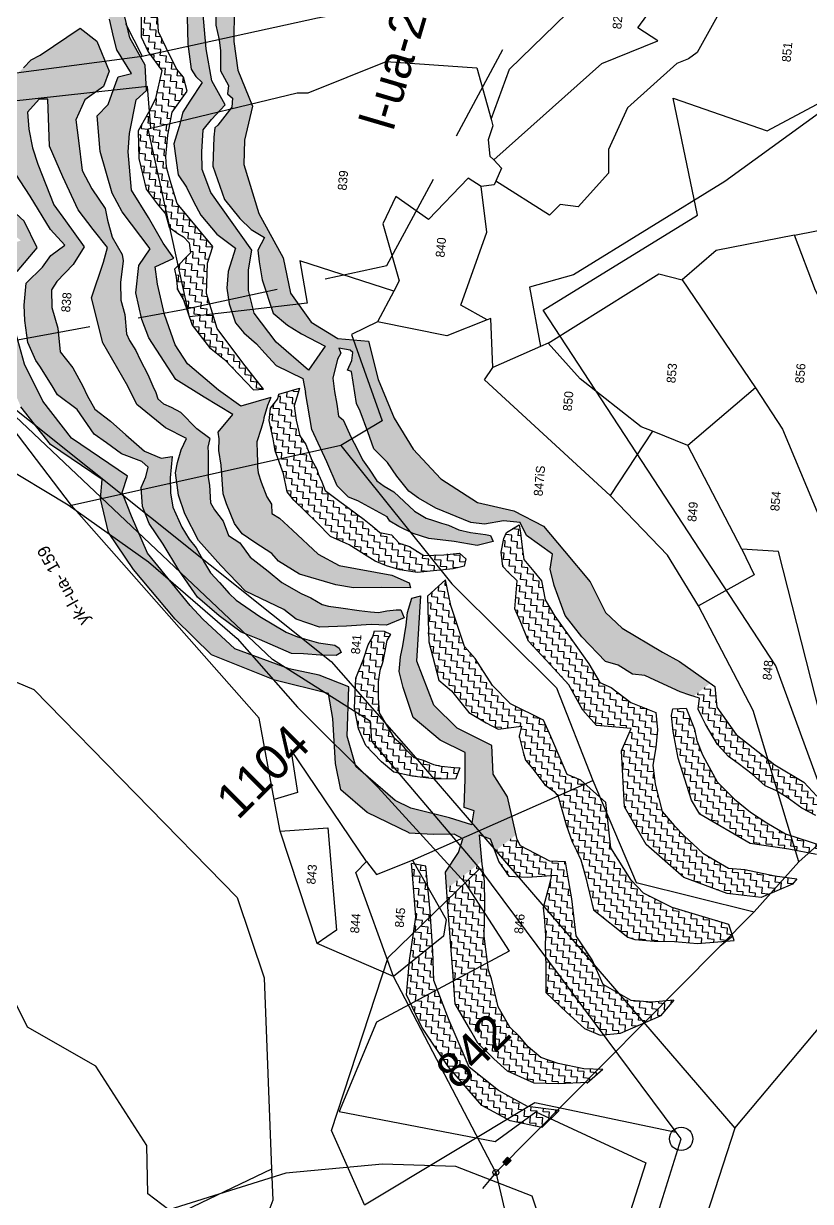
# Model space of a CAD drawing. Header units: metres. Extents: x 302352 to 308863, y 1945987 to 1951649.
# Drawn here: x 304858 to 305022, y 1947856.3 to 1948101.8 of the extents above; entities that cross this region are included whole.
import ezdxf

# ---------------------------------------------------------------- set-up
doc = ezdxf.new("R2010")
doc.units = ezdxf.units.M
doc.linetypes.add('DASHED', pattern=[0.75, 0.5, -0.25])
for name, color, linetype in [('LINE_FOOTPATH', 1, 'DASHED'), ('OFF', 1, 'Continuous'), ('POLY_HATCH', 12, 'Continuous'), ('POLY_PARCEL', 6, 'Continuous'), ('POLY_WATER', 4, 'Continuous'), ('SYM_STONE', 1, 'Continuous'), ('TEXT_MAPIN', 7, 'Continuous'), ('TEXT_MAPOUT', 7, 'Continuous'), ('TEXT_PARCEL', 7, 'Continuous')]:
    doc.layers.add(name, color=color, linetype=linetype)
doc.styles.add('TEXT_MAP', font='')
doc.styles.get('TEXT_MAP').set_extended_font_data('Kruti Dev 050')
pattern_1 = [(0, (309248.648, 1946653.5549), (1.25, 1.25), [1.25, -1.25]), (90, (309249.898, 1946653.5549), (-1.25, 1.25), [1.25, -1.25])]

# ---------------------------------------------------------------- blocks, each defined once
blk = doc.blocks.new('STONE')
blk.add_circle((0, 0), 0.851)
blk = doc.blocks.new('WEEWWEEWWE')
at = {"layer": 'LINE_FOOTPATH', "ltscale": 10}
blk.add_lwpolyline([(308989.335, 1946922.922), (308993.155, 1946919.783), (309001.18, 1946914.26), (309010.206, 1946908.476), (309027.273, 1946913.676), (309041.475, 1946916.907), (309058.665, 1946921.953), (309068.369, 1946924.691), (309078.843, 1946924.814), (309086.067, 1946923.291), (309101.748, 1946922.553), (309117.058, 1946921.691), (309123.897, 1946921.753), (309140.458, 1946917.857)], dxfattribs=at)
at = {"layer": 'POLY_HATCH'}
for points in [[(308980.987, 1946867.594), (308981.992, 1946869.619), (308980.302, 1946873.435), (308977.728, 1946876.162), (308973.907, 1946879.303), (308968.37, 1946882.185), (308968.188, 1946883.509), (308969.878, 1946885.301), (308970.892, 1946890), (308969.826, 1946893.869), (308970.684, 1946896.439)], [(308989.062, 1946915.315), (308990.076, 1946911.291), (308990.934, 1946906.331), (308991.376, 1946900.386), (308991.09, 1946895.738), (308991.116, 1946889.948), (308990.83, 1946883.379), (308989.972, 1946879.303), (308982.615, 1946881.51), (308978.066, 1946879.615)], [(308978.066, 1946879.615), (308982.61, 1946872.925), (308985.158, 1946872.531), (308987.286, 1946866.733), (308979.957, 1946862.929)]]:
    blk.add_lwpolyline(points, dxfattribs=at)
at = {"layer": 'POLY_PARCEL'}
for points in [[(308980.282, 1946910.538), (308982.198, 1946905.85), (308982.069, 1946891.01), (308980.153, 1946887.139), (308973.534, 1946879.955)], [(309010.7, 1946866.502), (309006.804, 1946873.39), (309009.867, 1946880.029), (309014.242, 1946901.254), (309023.243, 1946899.132), (309026.556, 1946904.23), (309028.786, 1946899.673), (309033.724, 1946898.195), (309033.828, 1946897.592), (309030.349, 1946895.823), (309028.619, 1946884.815), (309018.68, 1946867.231)], [(308973.534, 1946879.955), (308956.338, 1946885.982)], [(308975.615, 1946875.321), (308977.105, 1946879.2), (308985.362, 1946883.424), (308991.881, 1946883.344)], [(308973.534, 1946879.955), (308972.465, 1946878.794), (308971.94, 1946878.551)], [(308975.615, 1946875.321), (308985.46, 1946872.906), (308989.495, 1946866.76)], [(308991.751, 1946864.798), (309010.7, 1946866.502)]]:
    blk.add_lwpolyline(points, dxfattribs=at)
at = {"layer": 'POLY_WATER'}
for points in [[(308991.256, 1946919.603), (308993.939, 1946896.167), (308993.548, 1946889.846), (308991.751, 1946864.798)], [(308991.881, 1946883.344), (308992.558, 1946891.823), (308993.21, 1946892.578), (308991.907, 1946898.352), (308991.342, 1946916.808)], [(308989.495, 1946866.76), (308991.881, 1946883.344)], [(308977.084, 1946859.823), (308989.433, 1946866.332), (308989.495, 1946866.76)], [(308991.751, 1946864.798), (308986.465, 1946862.067), (308985.449, 1946861), (308982.714, 1946857.853)]]:
    blk.add_lwpolyline(points, dxfattribs=at)
at = {"layer": 'SYM_STONE', "xscale": 0.7, "yscale": 0.7, "zscale": 0.7}
blk.add_blockref('STONE', (308989.433, 1946866.332), dxfattribs=at)
at = {"layer": 'TEXT_MAPIN', "style": 'TEXT_MAP'}
blk.add_text('l-ua-25o26 ckgsj', height=1.8, rotation=28.74749, dxfattribs=at).set_placement((309015.226, 1946913.081))
at = {"layer": 'TEXT_PARCEL', "style": 'TEXT_MAP'}
for s, p in [('1104', (308984.846, 1946893.761)), ('842', (308983.07, 1946876.095))]:
    blk.add_text(s, height=1.8, dxfattribs=at).set_placement(p)
blk = doc.blocks.new('STONESQUAREFILLED')
blk.add_hatch(color=256).paths.add_polyline_path([(0.7, -0.48), (0.7, 0.48), (-0.7, 0.48), (-0.7, -0.48)])
blk.add_lwpolyline([(-0.7, 0.48), (0.7, 0.48), (0.7, -0.48), (-0.7, -0.48)], close=True)
blk = doc.blocks.new('GFGHH')
at = {"layer": 'POLY_HATCH'}
h = blk.add_hatch(dxfattribs=at)
h.set_pattern_fill('ZIGZAG', color=256, scale=10, style=0)
h.set_pattern_definition(pattern_1)
h.paths.add_polyline_path([(310057.71, 1947138.77), (310052.89, 1947141.4), (310045.88, 1947141.83), (310040.19, 1947141.4), (310033.18, 1947138.77), (310025.29, 1947131.77), (310018.28, 1947121.26), (310016.53, 1947121.26), (310011.27, 1947121.26), (310005.58, 1947121.26), (309997.69, 1947119.07), (309988.93, 1947114.26), (309981.92, 1947107.69), (309975.79, 1947096.75), (309971.85, 1947096.75), (309965.28, 1947094.56), (309958.27, 1947088.87), (309949.07, 1947079.68), (309942.5, 1947071.8), (309938.55, 1947058.67), (309936.8, 1947047.67), (309931.9, 1947046.39), (309922.88, 1947045.1), (309917.73, 1947043.55), (309913.61, 1947037.89), (309910.22, 1947029.04), (309910.34, 1947024.28), (309910.79, 1947020.1), (309910.04, 1947018.3), (309907.2, 1947018.9), (309903.01, 1947021.14), (309899.7, 1947020.64), (309905.82, 1947014.06), (309911.09, 1947015.01), (309910.49, 1947012.77), (309908.07, 1947011.64), (309911.77, 1947007.66), (309919.17, 1947010.04), (309923.51, 1947013.33), (309929.2, 1947014.08), (309932.1, 1947021.3), (309936.3, 1947026.39), (309944.83, 1947030.57), (309958.01, 1947030.87), (309957.38, 1947032.66), (309954.39, 1947033.29), (309951.87, 1947033.29), (309947.62, 1947033.6), (309945.42, 1947033.92), (309942.43, 1947033.92), (309939.29, 1947032.82), (309933.47, 1947030.3), (309929.38, 1947024.49), (309927.33, 1947019.3), (309921.98, 1947018.83), (309916.32, 1947018.52), (309915.85, 1947016.47), (309912.97, 1947016.69), (309913.99, 1947021.28), (309915.27, 1947029.19), (309916.55, 1947032.51), (309922.68, 1947040.94), (309928.56, 1947043.23), (309938.52, 1947043.74), (309940.31, 1947049.87), (309941.07, 1947055.99), (309944.14, 1947067.23), (309949.5, 1947074.12), (309952.06, 1947076.92), (309961.77, 1947086.37), (309968.92, 1947090.2), (309973.52, 1947092.49), (309976.84, 1947091.73), (309983.51, 1947103.58), (309990.41, 1947109.96), (309997.56, 1947114.3), (310005.74, 1947117.36), (310015.96, 1947117.36), (310021.07, 1947113.79), (310026.18, 1947116.85), (310028.99, 1947120.42), (310037.67, 1947126.3), (310048.66, 1947128.34), (310053.4, 1947127.61), (310056.21, 1947128.63), (310055.96, 1947132.2), (310045.74, 1947134.76), (310040.63, 1947133.23), (310030.92, 1947127.61), (310027.34, 1947124.29), (310024.53, 1947120.97), (310022.75, 1947117.91), (310022.23, 1947117.15), (310021.21, 1947119.7), (310023.26, 1947124.8), (310028.88, 1947129.4), (310030.67, 1947131.95), (310043.69, 1947137.31), (310051.61, 1947136.03), (310055.45, 1947133.74), (310060.05, 1947129.91), (310064.13, 1947129.14), (310068.24, 1947131.98), (310067.55, 1947137.94), (310067.35, 1947137.9), (310061.21, 1947132.64)])
h = blk.add_hatch(dxfattribs=at)
h.set_pattern_fill('ZIGZAG', color=256, scale=10, style=0)
h.set_pattern_definition(pattern_1)
h.paths.add_polyline_path([(310054.56, 1947103.3), (310057.73, 1947102.42), (310063.53, 1947105.41), (310065.81, 1947108.92), (310059.72, 1947116.47), (310058.63, 1947118.2), (310056.9, 1947119.61), (310054.66, 1947121.72), (310047.67, 1947123.89), (310043.06, 1947124.02), (310036.93, 1947120.48), (310031.3, 1947116.07), (310024.96, 1947111.39), (310022.07, 1947108.26), (310019.77, 1947110.88), (310017.31, 1947112.37), (310013.78, 1947115.38), (310009.36, 1947115.38), (310006.29, 1947115), (310001.93, 1947113.97), (309998.45, 1947112.08), (309997.43, 1947111.19), (309993.65, 1947108.37), (309991.98, 1947107.16), (309989.36, 1947102.93), (309984.73, 1947099.13), (309983.2, 1947096.5), (309981.27, 1947093.3), (309980.06, 1947089.08), (309979.03, 1947087.74), (309977.05, 1947088.06), (309974.87, 1947088.76), (309971.03, 1947088.18), (309967.74, 1947086.55), (309963.89, 1947083.42), (309958.9, 1947079.83), (309953.84, 1947075.61), (309950.5, 1947070.91), (309947.56, 1947066.24), (309946.4, 1947062.46), (309944.16, 1947055.81), (309944.35, 1947053.38), (309944.35, 1947049.98), (309944.55, 1947046.78), (309945.25, 1947045.89), (309946.08, 1947046.34), (309946.6, 1947047.23), (309946.79, 1947050.56), (309947.62, 1947054.91), (309948.39, 1947057.21), (309951.02, 1947062.78), (309953.93, 1947067.83), (309955.15, 1947069.3), (309957.14, 1947071.41), (309958.93, 1947073.39), (309960.85, 1947074.8), (309963.67, 1947076.72), (309965.33, 1947078.25), (309967.58, 1947079.92), (309971.48, 1947082.09), (309974.3, 1947082.8), (309977.31, 1947083.12), (309981.6, 1947083.12), (309981.05, 1947085.31), (309982.15, 1947088.72), (309985.14, 1947092.76), (309987.6, 1947096.09), (309989.71, 1947099.43), (309992.35, 1947101.19), (309994.1, 1947102.24), (309997.62, 1947104.52), (310000.61, 1947107.33), (310005.35, 1947108.21), (310009.39, 1947109.79), (310012.91, 1947110.14), (310014.67, 1947109.26), (310018.36, 1947106.28), (310022.05, 1947104.35), (310026.97, 1947108.56), (310029.95, 1947111.19), (310037.86, 1947115.06), (310041.03, 1947116.46), (310044.72, 1947117.51), (310048.06, 1947118.04), (310050.87, 1947115.93), (310051.04, 1947114.18), (310041.67, 1947113.04), (310035.7, 1947109.88), (310029.37, 1947106.19), (310025.68, 1947102.86), (310022.34, 1947099.7), (310019.35, 1947100.22), (310011.97, 1947101.98), (310003.19, 1947098.99), (309994.93, 1947093.2), (309991.41, 1947091.09), (309987.19, 1947084.95), (309985.44, 1947080.56), (309983.07, 1947081.39), (309980.45, 1947081.9), (309978.4, 1947082.16), (309973.98, 1947081.2), (309970.31, 1947079.56), (309965.19, 1947076.37), (309960.58, 1947071.44), (309955.9, 1947066.06), (309952.87, 1947058.08), (309951.15, 1947055.46), (309949.93, 1947050.66), (309950.63, 1947045.22), (309951.34, 1947040.36), (309951.53, 1947037.29), (309953.26, 1947033.83), (309954.8, 1947034.66), (309954.73, 1947035.56), (309954.41, 1947037.42), (309953.9, 1947039.08), (309953.9, 1947040.68), (309953.96, 1947042.98), (309954.16, 1947046.69), (309954.28, 1947049.19), (309954.54, 1947050.47), (309955.69, 1947052.9), (309956.4, 1947054.88), (309958.23, 1947058.97), (309960.28, 1947061.92), (309962.78, 1947065.76), (309965.47, 1947068.06), (309966.75, 1947070.43), (309969.5, 1947071.77), (309971.62, 1947073.69), (309972.96, 1947074.65), (309976.48, 1947075.16), (309978.02, 1947075.55), (309980.71, 1947075.74), (309983.02, 1947075.99), (309984.1, 1947076.12), (309985.83, 1947075.87), (309987.54, 1947078.63), (309990.59, 1947082.23), (309991.47, 1947084.16), (309992, 1947085.74), (309992.88, 1947086.97), (309994.11, 1947087.5), (309995.34, 1947088.2), (309997.62, 1947089.43), (310000.43, 1947091.19), (310002.19, 1947092.24), (310004.12, 1947093.64), (310005.35, 1947094.35), (310009.22, 1947095.05), (310012.03, 1947096.1), (310015.55, 1947096.45), (310019.94, 1947096.28), (310021.17, 1947096.63), (310024.51, 1947098.91), (310027.85, 1947100.14), (310030.13, 1947100.84), (310033.82, 1947103.83), (310037.34, 1947106.11), (310043.31, 1947107.34), (310047.36, 1947108.22), (310051.57, 1947106.81)])
h = blk.add_hatch(dxfattribs=at)
h.set_pattern_fill('ZIGZAG', color=256, scale=10, style=0)
h.set_pattern_definition(pattern_1)
h.paths.add_polyline_path([(309992.87, 1947070.22), (309995.69, 1947074.97), (310000.44, 1947081.63), (310004, 1947084.45), (310009.93, 1947087.12), (310015.86, 1947089.04), (310019.27, 1947089.78), (310021.35, 1947086.23), (310024.17, 1947088.6), (310029.06, 1947092.01), (310034.26, 1947095.86), (310041.88, 1947097.23), (310045.58, 1947097.23), (310052.41, 1947096.49), (310054.48, 1947094.56), (310059.53, 1947095.3), (310064.72, 1947098.86), (310070.21, 1947100.64), (310071.84, 1947100.64), (310071.47, 1947103.85), (310068.12, 1947103.24), (310064.42, 1947102.01), (310062.11, 1947101.24), (310057.65, 1947097.86), (310056.72, 1947100.47), (310054.1, 1947101.24), (310051.02, 1947102.01), (310048.55, 1947104.01), (310041.47, 1947102.78), (310033.3, 1947099.7), (310029.76, 1947097.39), (310022.82, 1947091.08), (310019.28, 1947093.08), (310013.73, 1947093.24), (310008.49, 1947091.55), (310004.95, 1947089.85), (309997.09, 1947083.69), (309994.01, 1947077.69), (309991.08, 1947071.69), (309987.24, 1947074.32), (309985.96, 1947074), (309983.59, 1947073.87), (309980.71, 1947073.17), (309974.98, 1947072.26), (309973.06, 1947071.43), (309969.22, 1947069.45), (309967.3, 1947067.78), (309965.82, 1947065.03), (309963.9, 1947061.45), (309962.43, 1947059.98), (309960.25, 1947055.56), (309958.72, 1947048.08), (309958.4, 1947044.5), (309958.98, 1947038.93), (309959.43, 1947033.11), (309960.39, 1947033.43), (309961.6, 1947037.08), (309962.66, 1947047.75), (309964.58, 1947052.16), (309968.93, 1947057.73), (309971.11, 1947060.54), (309971.88, 1947062.14), (309973.74, 1947062.4), (309975.15, 1947063.42), (309977.96, 1947064.83), (309979.82, 1947065.6), (309980.91, 1947065.85), (309982.06, 1947065.92), (309983.73, 1947066.17), (309985.97, 1947066.37), (309988.72, 1947065.79), (309990.39, 1947065.47), (309990.9, 1947065.41), (309993.46, 1947064.89), (309995.13, 1947064.38)])
h = blk.add_hatch(dxfattribs=at)
h.set_pattern_fill('ZIGZAG', color=256, scale=10, style=0)
h.set_pattern_definition(pattern_1)
h.paths.add_polyline_path([(310058.76, 1947091.86), (310053.06, 1947092.63), (310050.75, 1947093.55), (310046.28, 1947095.55), (310040.73, 1947094.94), (310034.72, 1947092.94), (310031.95, 1947090.47), (310030.1, 1947088.63), (310027.48, 1947087.7), (310026.4, 1947085.86), (310025.79, 1947084.62), (310024.71, 1947083.39), (310022.71, 1947082.93), (310019.16, 1947085.86), (310017.62, 1947085.39), (310015.16, 1947084.93), (310013.15, 1947083.55), (310008.22, 1947081.39), (310004.06, 1947077.54), (310001.9, 1947074.31), (309996.36, 1947068), (309996.63, 1947065.99), (310001.56, 1947070.6), (310008.03, 1947076.3), (310014.81, 1947079.07), (310020.97, 1947079.38), (310024.36, 1947078.61), (310032.37, 1947086.46), (310036.84, 1947088.31), (310039.46, 1947089.23), (310041.62, 1947089.54), (310045.93, 1947089.54), (310050.56, 1947089.08), (310055.02, 1947086.46), (310057.8, 1947087.38), (310059.34, 1947088.92), (310063.34, 1947091.38), (310066.43, 1947093.23), (310071.82, 1947094), (310072.61, 1947093.95), (310072.23, 1947097.23), (310071.95, 1947097.23), (310069.17, 1947096.92), (310065.17, 1947096.61), (310062.24, 1947094.92)])
h = blk.add_hatch(dxfattribs=at)
h.set_pattern_fill('ZIGZAG', color=256, scale=10, style=0)
h.set_pattern_definition(pattern_1)
h.paths.add_polyline_path([(310073.29, 1947088.03), (310073.1, 1947088.01), (310069.87, 1947087.7), (310064.47, 1947087.09), (310059.54, 1947086.01), (310058.16, 1947084.93), (310057.08, 1947083.55), (310053.07, 1947085.7), (310050.76, 1947086.93), (310047.83, 1947087.39), (310044.29, 1947088.16), (310038.13, 1947086.78), (310035.81, 1947084.93), (310033.04, 1947083.24), (310030.42, 1947081.54), (310026.88, 1947078), (310024.41, 1947074), (310019.64, 1947075.08), (310016.25, 1947075.08), (310013.17, 1947074.31), (310009.47, 1947072.77), (310007.62, 1947070.92), (310005.62, 1947068.15), (310003.92, 1947066.31), (310001.61, 1947063.84), (309999.51, 1947058.26), (309996.73, 1947057.52), (309989.43, 1947055.6), (309983.21, 1947052.02), (309978.54, 1947049.52), (309976.49, 1947047.09), (309975.91, 1947045.17), (309973.21, 1947038.97), (309972.38, 1947038.4), (309971.48, 1947036.48), (309970.33, 1947033.47), (309969.62, 1947030.27), (309969.43, 1947025.15), (309969.05, 1947020.48), (309970.13, 1947017.35), (309971.29, 1947017.99), (309971.41, 1947019.01), (309971.54, 1947022.02), (309971.86, 1947024.39), (309972.63, 1947026.56), (309972.89, 1947028.03), (309973.27, 1947029.63), (309973.66, 1947031.17), (309974.81, 1947033.6), (309978.36, 1947038.13), (309979.32, 1947040.12), (309980.22, 1947041.72), (309982.46, 1947043.44), (309984.19, 1947044.92), (309986.3, 1947046.2), (309988.48, 1947047.6), (309991.88, 1947049.46), (309992.58, 1947050.48), (309994.89, 1947051.06), (309997.45, 1947051.7), (310000.07, 1947052.27), (310003.92, 1947051.7), (310005.2, 1947051.12), (310006.16, 1947051.57), (310005.97, 1947049.27), (310005.58, 1947048.69), (310003.92, 1947048.75), (310001.93, 1947049.46), (310001.74, 1947048.63), (309995.4, 1947047.09), (309993.93, 1947046.26), (309989.89, 1947044.34), (309986.62, 1947042.87), (309984.1, 1947039.87), (309981.53, 1947037.76), (309978.72, 1947035.07), (309977.5, 1947033.02), (309975.77, 1947029.37), (309973.52, 1947022.17), (309973.46, 1947019.36), (309974.42, 1947015.64), (309974.36, 1947012.25), (309971.86, 1947010.78), (309968.57, 1947005.25), (309965.56, 1947005.44), (309962.36, 1947004.35), (309956.53, 1947001.66), (309952.55, 1946997.93), (309948, 1946992.75), (309947.49, 1946990.19), (309945.95, 1946987.12), (309945.89, 1946984.62), (309945.12, 1946982.57), (309943.25, 1946977.28), (309942.73, 1946975.3), (309942.56, 1946974.55), (309945.48, 1946971.41), (309949.3, 1946977.92), (309950.85, 1946981.52), (309954.97, 1946990.02), (309957.81, 1946993.62), (309963.73, 1946997.23), (309969.4, 1947002.89), (309974.04, 1947007.53), (309976.62, 1947013.71), (309977.65, 1947021.18), (309981.77, 1947028.9), (309987.21, 1947034.95), (309993.14, 1947039.33), (310000.61, 1947043.19), (310008.08, 1947045.76), (310008.08, 1947051.94), (310010.92, 1947057.61), (310016.33, 1947062.24), (310023.29, 1947064.3), (310031.79, 1947069.97), (310041.32, 1947073.83), (310046.22, 1947074.09), (310053.18, 1947073.06), (310060.14, 1947076.66), (310065.8, 1947077.95), (310072.25, 1947078.46), (310074.42, 1947078.13), (310074.01, 1947081.72), (310071.87, 1947082.13), (310070.49, 1947081.98), (310068.79, 1947081.82), (310065.86, 1947080.9), (310063.71, 1947080.44), (310059.7, 1947080.13), (310056.93, 1947078.28), (310055.23, 1947078.28), (310054.46, 1947077.2), (310052.61, 1947077.2), (310048.76, 1947079.67), (310048.15, 1947080.28), (310046.3, 1947080.28), (310040.44, 1947079.97), (310033.97, 1947077.05), (310030.43, 1947073.66), (310028.42, 1947071.2), (310027.04, 1947068.43), (310024.42, 1947069.51), (310022.11, 1947069.04), (310018.56, 1947068.12), (310012.09, 1947065.35), (310009.93, 1947062.27), (310009.47, 1947061.35), (310008.39, 1947059.35), (310006.32, 1947054.4), (310001.23, 1947057.32), (310006.32, 1947064.25), (310011.71, 1947069.17), (310016.18, 1947070.71), (310020.34, 1947071.02), (310024.34, 1947070.71), (310035.13, 1947079.95), (310039.6, 1947082.1), (310043.14, 1947082.41), (310047.61, 1947082.57), (310049.77, 1947081.03), (310053, 1947078.56), (310057.54, 1947081.7), (310063.86, 1947083.39), (310072.95, 1947084.93), (310073.64, 1947084.96)])
h = blk.add_hatch(dxfattribs=at)
h.set_pattern_fill('ZIGZAG', color=256, scale=10, style=0)
h.set_pattern_definition(pattern_1)
h.paths.add_polyline_path([(309991.03, 1947058.87), (309992.89, 1947059.31), (309993.85, 1947059.57), (309996.54, 1947058.99), (309997.5, 1947058.8), (309995.9, 1947062.85), (309994.94, 1947062.97), (309992.95, 1947064.25), (309990.45, 1947064.32), (309986.91, 1947063.16), (309984.54, 1947062.58), (309980.06, 1947060.54), (309976.53, 1947059.45), (309974.93, 1947057.98), (309970.83, 1947052.92), (309968.33, 1947049.98), (309966.93, 1947046.09), (309965.26, 1947042.89), (309964.11, 1947040.65), (309963.4, 1947038.28), (309962.83, 1947035.53), (309962.57, 1947032.01), (309963.92, 1947024.85), (309964.68, 1947022.73), (309966.16, 1947022.54), (309967.18, 1947023.89), (309966.61, 1947026.96), (309966.09, 1947030.99), (309967.69, 1947034), (309968.14, 1947036.11), (309969.68, 1947037.83), (309969.94, 1947040.2), (309971.11, 1947041.78), (309972.26, 1947043.57), (309975.66, 1947049.01), (309977.39, 1947051.89), (309979.12, 1947052.72), (309980.52, 1947053.49), (309981.55, 1947053.94), (309983.28, 1947055.09), (309986.29, 1947056.56), (309987.95, 1947057.91)])
h = blk.add_hatch(dxfattribs=at)
h.set_pattern_fill('ZIGZAG', color=256, scale=10, style=0)
h.set_pattern_definition(pattern_1)
h.paths.add_polyline_path([(309940.01, 1947037.97), (309942.32, 1947037.81), (309943.89, 1947037.39), (309945.95, 1947037.15), (309948.43, 1947036.9), (309949.75, 1947036.32), (309950.25, 1947037.64), (309950.16, 1947039.54), (309948.93, 1947039.78), (309947.27, 1947040.61), (309944.3, 1947041.27), (309940.34, 1947042.51), (309934.32, 1947042.26), (309930.27, 1947041.1), (309927.05, 1947039.29), (309924, 1947035.91), (309922.18, 1947033.27), (309921.69, 1947029.48), (309921.52, 1947025.11), (309921.85, 1947020.74), (309924.17, 1947020.08), (309924.17, 1947021.23), (309924.17, 1947023.87), (309924.41, 1947025.44), (309925.07, 1947027.58), (309925.49, 1947029.48), (309927.14, 1947031.46), (309928.04, 1947032.36), (309929.12, 1947033.85), (309933.82, 1947037.23), (309936.79, 1947037.64)])
h = blk.add_hatch(dxfattribs=at)
h.set_pattern_fill('ZIGZAG', color=256, scale=10, style=0)
h.set_pattern_definition(pattern_1)
h.paths.add_polyline_path([(309961.62, 1947026.22), (309958.04, 1947029.54), (309955.34, 1947029.24), (309948.9, 1947028.49), (309941.42, 1947025.8), (309939.47, 1947023.11), (309935.43, 1947019.22), (309933.63, 1947015.63), (309932.58, 1947013.09), (309933.63, 1947008.45), (309931.53, 1947008.75), (309928.39, 1947007.7), (309926.89, 1947007.1), (309925.24, 1947005.46), (309922.25, 1947002.76), (309921.05, 1947000.82), (309920.15, 1946999.92), (309919.27, 1946999.59), (309923.43, 1946995.12), (309923.83, 1946995.66), (309924.73, 1946998.5), (309932.06, 1947002.39), (309935.21, 1947004.19), (309937.9, 1947011.07), (309941.26, 1947015), (309946.35, 1947018.89), (309948.6, 1947021.28), (309956.53, 1947024.72)])
h = blk.add_hatch(dxfattribs=at)
h.set_pattern_fill('ZIGZAG', color=256, scale=10, style=0)
h.set_pattern_definition(pattern_1)
h.paths.add_polyline_path([(309886.98, 1947022.34), (309894.92, 1947023.54), (309903.9, 1947025.18), (309904.19, 1947028.09), (309902.78, 1947027.85), (309893.51, 1947026.3), (309884.74, 1947026.82), (309877.79, 1947026.82), (309871.6, 1947023.21), (309864.13, 1947017.29), (309856.91, 1947009.82), (309854.34, 1947003.9), (309853.56, 1946997.46), (309857.27, 1946994.27), (309857.49, 1947000.65), (309860.18, 1947006.78), (309864.37, 1947013.06), (309873.36, 1947017.85), (309881.14, 1947021.59)])
h = blk.add_hatch(dxfattribs=at)
h.set_pattern_fill('ZIGZAG', color=256, scale=10, style=0)
h.set_pattern_definition(pattern_1)
h.paths.add_polyline_path([(309899.7, 1947020.64), (309895.22, 1947019.95), (309883.24, 1947018), (309876.8, 1947016.95), (309871.71, 1947013.36), (309869.31, 1947011.72), (309866.47, 1947008.28), (309864.22, 1947005.29), (309862.28, 1946999.75), (309862.58, 1946994.96), (309863.35, 1946988.98), (309866.24, 1946986.22), (309866.02, 1946990.03), (309866.62, 1946995.26), (309867.52, 1946998.85), (309869.46, 1947001.55), (309871.41, 1947003.49), (309873.06, 1947005.59), (309876.95, 1947008.28), (309882.49, 1947010.07), (309884.14, 1947010.82), (309890.88, 1947012.32), (309897.47, 1947012.77), (309901.81, 1947013.21), (309904.05, 1947013.66), (309905.25, 1947013.96), (309905.82, 1947014.06)])
h = blk.add_hatch(dxfattribs=at)
h.set_pattern_fill('ZIGZAG', color=256, scale=10, style=0)
h.set_pattern_definition(pattern_1)
h.paths.add_polyline_path([(309967.01, 1947010.89), (309969.98, 1947011.52), (309972.33, 1947011.99), (309973.89, 1947012.45), (309972.17, 1947014.8), (309970.92, 1947015.27), (309968.1, 1947015.58), (309965.29, 1947014.96), (309964.19, 1947013.7), (309962.63, 1947011.83), (309956.99, 1947011.83), (309954.65, 1947010.58), (309950.73, 1947008.55), (309946.48, 1947003.8), (309942.73, 1946999.73), (309937.88, 1946996.45), (309935.06, 1946993.48), (309935.06, 1946986.45), (309930.37, 1946988.01), (309930.08, 1946987.97), (309936.22, 1946981.37), (309938.69, 1946981.81), (309940.25, 1946986.97), (309942.91, 1946991.19), (309943.69, 1946993.54), (309947.29, 1946996.04), (309950.73, 1946999.01), (309956.21, 1947003.7), (309959.34, 1947005.89), (309963.1, 1947006.98), (309964.82, 1947008.7)])
h = blk.add_hatch(dxfattribs=at)
h.set_pattern_fill('ZIGZAG', color=256, scale=10, style=0)
h.set_pattern_definition(pattern_1)
h.paths.add_polyline_path([(309909.59, 1947006.6), (309910.79, 1947007.34), (309911.77, 1947007.66), (309908.07, 1947011.64), (309906, 1947010.67), (309903.3, 1947008.43), (309903.45, 1947004.69), (309904.2, 1946999.9), (309901.21, 1947000.35), (309897.61, 1947000.95), (309895.82, 1947000.65), (309892.07, 1947000.05), (309889.98, 1946999.9), (309886.09, 1946999.45), (309880.69, 1946999), (309877.1, 1946994.52), (309874.11, 1946990.63), (309873.06, 1946987.33), (309873.81, 1946983.3), (309877.94, 1946975.62), (309881.35, 1946973.18), (309880.54, 1946977.57), (309880.54, 1946981.76), (309883.23, 1946987.6), (309888.03, 1946990.29), (309892.52, 1946993.88), (309899.86, 1946995.38), (309903.6, 1946996.42), (309907.19, 1946997.32), (309907.04, 1947000.46)])
h = blk.add_hatch(dxfattribs=at)
h.set_pattern_fill('ZIGZAG', color=256, scale=10, style=0)
h.set_pattern_definition(pattern_1)
h.paths.add_polyline_path([(309923.43, 1946995.12), (309919.27, 1946999.59), (309914.61, 1946997.83), (309911.32, 1946996.33), (309909.67, 1946995.28), (309907.87, 1946994.24), (309904.58, 1946993.04), (309898.07, 1946990.87), (309893.13, 1946983.54), (309892.83, 1946982.05), (309892.83, 1946978.16), (309893.13, 1946974.12), (309893.13, 1946969.48), (309894.08, 1946963.71), (309895.19, 1946962.52), (309897.48, 1946963.5), (309899.87, 1946975.16), (309902.27, 1946981.15), (309904.66, 1946983.84), (309910.8, 1946988.48), (309919.79, 1946990.27)])
h = blk.add_hatch(dxfattribs=at)
h.set_pattern_fill('ZIGZAG', color=256, scale=10, style=0)
h.set_pattern_definition(pattern_1)
h.paths.add_polyline_path([(309930.08, 1946987.97), (309919.25, 1946986.45), (309912.06, 1946981.44), (309906.11, 1946973.31), (309903.61, 1946964.4), (309903.45, 1946957.52), (309906.65, 1946951.48), (309907.79, 1946950.7), (309907.97, 1946955.15), (309908.75, 1946961.24), (309908.75, 1946964.53), (309911.3, 1946969.93), (309914.43, 1946974), (309916.31, 1946976.19), (309918.97, 1946978.84), (309924.29, 1946980.72), (309928.05, 1946981.5), (309931.64, 1946981.19), (309935.24, 1946981.19), (309936.22, 1946981.37)])
h = blk.add_hatch(dxfattribs=at)
h.set_pattern_fill('ZIGZAG', color=256, scale=10, style=0)
h.set_pattern_definition(pattern_1)
h.paths.add_polyline_path([(309933.79, 1946973.12), (309935.98, 1946973.75), (309940.05, 1946975.78), (309939.85, 1946977.47), (309938.85, 1946978.54), (309938.32, 1946978.6), (309935.19, 1946977.97), (309929.87, 1946976.56), (309925.81, 1946974.84), (309921.74, 1946973.12), (309919.08, 1946971.25), (309914.07, 1946960.62), (309913.6, 1946952.8), (309912.98, 1946947.15), (309914.79, 1946945.92), (309916.57, 1946953.74), (309918.45, 1946957.65), (309920.33, 1946961.09), (309922.68, 1946964.53), (309925.81, 1946968.28), (309930.97, 1946971.72)])
h = blk.add_hatch(dxfattribs=at)
h.set_pattern_fill('ZIGZAG', color=256, scale=10, style=0)
h.set_pattern_definition(pattern_1)
h.paths.add_polyline_path([(309940.8, 1946969.68), (309944.92, 1946970.45), (309945.48, 1946971.41), (309942.56, 1946974.55), (309942.28, 1946973.32), (309940.04, 1946973.38), (309938.57, 1946972.49), (309937.16, 1946971.65), (309933.32, 1946968.9), (309931.08, 1946966.47), (309929.86, 1946964.42), (309928, 1946961.42), (309925.88, 1946958.62), (309925.11, 1946956.38), (309923.89, 1946954.02), (309922.03, 1946950.88), (309920.82, 1946947.94), (309920.11, 1946945.06), (309919.76, 1946942.53), (309922.11, 1946940.92), (309924.69, 1946948.13), (309927.26, 1946950.96), (309930.23, 1946957.06), (309935.64, 1946965.3)])
at = {"layer": 'OFF'}
blk.add_lwpolyline([(309911.23, 1946950.58), (309900.46, 1946958.66)], dxfattribs=at)
at = {"layer": 'POLY_HATCH'}
for points in [[(309910.22, 1947029.13), (309910.26, 1947029.13), (309913.61, 1947037.89), (309917.73, 1947043.55), (309922.88, 1947045.1), (309931.9, 1947046.39), (309936.8, 1947047.67), (309938.55, 1947058.67), (309942.5, 1947071.8), (309949.07, 1947079.68), (309958.27, 1947088.87), (309965.28, 1947094.56), (309971.85, 1947096.75), (309975.79, 1947096.75), (309981.92, 1947107.69), (309988.93, 1947114.26)], [(309912.97, 1947016.69), (309913.99, 1947021.28), (309915.27, 1947029.19), (309916.55, 1947032.51), (309922.68, 1947040.94), (309928.56, 1947043.23), (309938.52, 1947043.74), (309940.31, 1947049.87), (309941.07, 1947055.99), (309944.14, 1947067.23), (309949.5, 1947074.12), (309952.06, 1947076.92), (309961.77, 1947086.37), (309968.92, 1947090.2), (309973.52, 1947092.49), (309976.84, 1947091.73), (309983.51, 1947103.58), (309990.41, 1947109.96), (309997.56, 1947114.3), (310005.74, 1947117.36)], [(310015.96, 1947117.36), (310021.07, 1947113.79), (310026.18, 1947116.85), (310028.99, 1947120.42)], [(309981.6, 1947083.12), (309977.31, 1947083.12), (309974.3, 1947082.8), (309971.48, 1947082.09), (309967.58, 1947079.92), (309965.33, 1947078.25), (309963.67, 1947076.72), (309960.85, 1947074.8), (309958.93, 1947073.39), (309957.14, 1947071.41), (309955.15, 1947069.3), (309953.93, 1947067.83), (309951.02, 1947062.78), (309948.39, 1947057.21), (309947.62, 1947054.91), (309946.79, 1947050.56), (309946.6, 1947047.23), (309946.08, 1947046.34), (309945.25, 1947045.89), (309944.55, 1947046.78), (309944.35, 1947049.98), (309944.35, 1947053.38), (309944.16, 1947055.81), (309946.4, 1947062.46), (309947.56, 1947066.24), (309950.5, 1947070.91), (309953.84, 1947075.61), (309958.9, 1947079.83), (309963.89, 1947083.42), (309967.74, 1947086.55), (309971.03, 1947088.18), (309974.87, 1947088.76), (309977.05, 1947088.06), (309979.03, 1947087.74), (309980.06, 1947089.08), (309981.27, 1947093.3), (309983.2, 1947096.5), (309984.73, 1947099.13), (309989.36, 1947102.93), (309991.98, 1947107.16), (309993.65, 1947108.37), (309997.43, 1947111.19), (309998.45, 1947112.08), (310001.93, 1947113.97), (310006.29, 1947115), (310009.36, 1947115.38), (310013.78, 1947115.38), (310017.31, 1947112.37), (310019.77, 1947110.88), (310022.07, 1947108.26), (310024.96, 1947111.39), (310031.3, 1947116.07), (310036.93, 1947120.48)], [(310056.9, 1947119.61), (310058.63, 1947118.2), (310059.72, 1947116.47), (310065.81, 1947108.92), (310063.53, 1947105.41), (310057.73, 1947102.42), (310054.56, 1947103.3), (310051.57, 1947106.81), (310047.36, 1947108.22), (310043.31, 1947107.34), (310037.34, 1947106.11), (310033.82, 1947103.83), (310030.13, 1947100.84), (310027.85, 1947100.14), (310024.51, 1947098.91), (310021.17, 1947096.63), (310019.94, 1947096.28), (310015.55, 1947096.45), (310012.03, 1947096.1), (310009.22, 1947095.05), (310005.35, 1947094.35), (310004.12, 1947093.64), (310002.19, 1947092.24), (310000.43, 1947091.19), (309997.62, 1947089.43), (309995.34, 1947088.2), (309994.11, 1947087.5), (309992.88, 1947086.97), (309992, 1947085.74), (309991.47, 1947084.16), (309990.59, 1947082.23), (309987.54, 1947078.63)], [(309985.44, 1947080.56), (309987.19, 1947084.95), (309991.41, 1947091.09), (309994.93, 1947093.2), (310003.19, 1947098.99), (310011.97, 1947101.98), (310019.35, 1947100.22), (310022.34, 1947099.7), (310025.68, 1947102.86), (310029.37, 1947106.19), (310035.7, 1947109.88), (310041.67, 1947113.04), (310051.04, 1947114.18), (310050.87, 1947115.93), (310048.06, 1947118.04), (310044.72, 1947117.51), (310041.03, 1947116.46), (310037.86, 1947115.06), (310029.95, 1947111.19), (310026.97, 1947108.56), (310022.05, 1947104.35), (310018.36, 1947106.28), (310014.67, 1947109.26), (310012.91, 1947110.14), (310009.39, 1947109.79), (310005.35, 1947108.21), (310000.61, 1947107.33), (309997.62, 1947104.52), (309994.1, 1947102.24), (309992.35, 1947101.19), (309989.71, 1947099.43), (309987.6, 1947096.09), (309985.14, 1947092.76), (309982.15, 1947088.72), (309981.05, 1947085.31), (309981.6, 1947083.12)], [(309991.08, 1947071.69), (309994.01, 1947077.69), (309997.09, 1947083.69), (310004.95, 1947089.85), (310008.49, 1947091.55), (310013.73, 1947093.24), (310019.28, 1947093.08), (310022.82, 1947091.08), (310029.76, 1947097.39), (310033.3, 1947099.7), (310041.47, 1947102.78), (310048.55, 1947104.01), (310051.02, 1947102.01), (310054.1, 1947101.24), (310056.72, 1947100.47), (310057.65, 1947097.86), (310062.11, 1947101.24), (310064.42, 1947102.01), (310068.12, 1947103.24)], [(309995.13, 1947064.38), (309992.87, 1947070.22), (309995.69, 1947074.97), (310000.44, 1947081.63), (310004, 1947084.45), (310009.93, 1947087.12), (310015.86, 1947089.04), (310019.27, 1947089.78), (310021.35, 1947086.23), (310024.17, 1947088.6), (310029.06, 1947092.01), (310034.26, 1947095.86), (310041.88, 1947097.23), (310045.58, 1947097.23), (310052.41, 1947096.49), (310054.48, 1947094.56), (310059.53, 1947095.3), (310064.72, 1947098.86), (310070.21, 1947100.64)], [(310069.17, 1947096.92), (310065.17, 1947096.61), (310062.24, 1947094.92), (310058.76, 1947091.86), (310053.06, 1947092.63), (310050.75, 1947093.55), (310046.28, 1947095.55), (310040.73, 1947094.94), (310034.72, 1947092.94), (310031.95, 1947090.47), (310030.1, 1947088.63), (310027.48, 1947087.7), (310026.4, 1947085.86), (310025.79, 1947084.62), (310024.71, 1947083.39), (310022.71, 1947082.93), (310019.16, 1947085.86), (310017.62, 1947085.39), (310015.16, 1947084.93), (310013.15, 1947083.55), (310008.22, 1947081.39), (310004.06, 1947077.54), (310001.9, 1947074.31), (309996.36, 1947068)], [(309996.63, 1947065.99), (310001.56, 1947070.6), (310008.03, 1947076.3), (310014.81, 1947079.07), (310020.97, 1947079.38), (310024.36, 1947078.61), (310032.37, 1947086.46), (310036.84, 1947088.31), (310039.46, 1947089.23), (310041.62, 1947089.54), (310045.93, 1947089.54), (310050.56, 1947089.08), (310055.02, 1947086.46), (310057.8, 1947087.38), (310059.34, 1947088.92), (310063.34, 1947091.38), (310066.43, 1947093.23), (310071.82, 1947094)], [(310070.49, 1947081.98), (310068.79, 1947081.82), (310065.86, 1947080.9), (310063.71, 1947080.44), (310059.7, 1947080.13), (310056.93, 1947078.28), (310055.23, 1947078.28), (310054.46, 1947077.2), (310052.61, 1947077.2), (310048.76, 1947079.67), (310048.15, 1947080.28), (310046.3, 1947080.28), (310040.44, 1947079.97), (310033.97, 1947077.05), (310030.43, 1947073.66), (310028.42, 1947071.2), (310027.04, 1947068.43), (310024.42, 1947069.51), (310022.11, 1947069.04), (310018.56, 1947068.12), (310012.09, 1947065.35), (310009.93, 1947062.27), (310009.47, 1947061.35), (310008.39, 1947059.35), (310006.32, 1947054.4), (310001.23, 1947057.32), (310006.32, 1947064.25), (310011.71, 1947069.17), (310016.18, 1947070.71), (310020.34, 1947071.02), (310024.34, 1947070.71), (310035.13, 1947079.95), (310039.6, 1947082.1), (310043.14, 1947082.41), (310047.61, 1947082.57), (310049.77, 1947081.03), (310053, 1947078.56), (310057.54, 1947081.7), (310063.86, 1947083.39), (310072.95, 1947084.93)], [(310069.87, 1947087.7), (310064.47, 1947087.09), (310059.54, 1947086.01), (310058.16, 1947084.93), (310057.08, 1947083.55), (310053.07, 1947085.7), (310050.76, 1947086.93), (310047.83, 1947087.39), (310044.29, 1947088.16), (310038.13, 1947086.78), (310035.81, 1947084.93), (310033.04, 1947083.24), (310030.42, 1947081.54), (310026.88, 1947078), (310024.41, 1947074), (310019.64, 1947075.08), (310016.25, 1947075.08), (310013.17, 1947074.31), (310009.47, 1947072.77), (310007.62, 1947070.92), (310005.62, 1947068.15), (310003.92, 1947066.31), (310001.61, 1947063.84), (309999.51, 1947058.26)], [(310072.25, 1947078.46), (310065.8, 1947077.95), (310060.14, 1947076.66), (310053.18, 1947073.06), (310046.22, 1947074.09), (310041.32, 1947073.83), (310031.79, 1947069.97), (310023.29, 1947064.3), (310016.33, 1947062.24), (310010.92, 1947057.61), (310008.08, 1947051.94), (310008.08, 1947045.76), (310000.61, 1947043.19), (309993.14, 1947039.33), (309987.21, 1947034.95), (309981.77, 1947028.9), (309977.65, 1947021.18), (309976.62, 1947013.71), (309974.04, 1947007.53), (309969.4, 1947002.89), (309963.73, 1946997.23), (309957.81, 1946993.62), (309954.97, 1946990.02), (309950.85, 1946981.52), (309949.3, 1946977.92), (309944.92, 1946970.45), (309940.8, 1946969.68), (309935.64, 1946965.3), (309930.23, 1946957.06), (309927.26, 1946950.96), (309924.69, 1946948.13)], [(309985.83, 1947075.87), (309984.1, 1947076.12), (309983.02, 1947075.99), (309980.71, 1947075.74), (309978.02, 1947075.55), (309976.48, 1947075.16), (309972.96, 1947074.65), (309971.62, 1947073.69), (309969.5, 1947071.77), (309966.75, 1947070.43), (309965.47, 1947068.06), (309962.78, 1947065.76), (309960.28, 1947061.92), (309958.23, 1947058.97), (309956.4, 1947054.88), (309955.69, 1947052.9), (309954.54, 1947050.47), (309954.28, 1947049.19), (309954.16, 1947046.69), (309953.96, 1947042.98), (309953.9, 1947040.68), (309953.9, 1947039.08), (309954.41, 1947037.42), (309954.73, 1947035.56), (309954.8, 1947034.66), (309953.26, 1947033.83), (309951.53, 1947037.29), (309951.34, 1947040.36), (309950.63, 1947045.22), (309949.93, 1947050.66), (309951.15, 1947055.46), (309952.87, 1947058.08), (309955.9, 1947066.06), (309960.58, 1947071.44), (309965.19, 1947076.37), (309970.31, 1947079.56), (309973.98, 1947081.2), (309978.4, 1947082.16), (309980.45, 1947081.9), (309983.07, 1947081.39)], [(309983.07, 1947081.39), (309985.44, 1947080.56)], [(309985.83, 1947075.87), (309987.54, 1947078.63)], [(309995.13, 1947064.38), (309993.46, 1947064.89), (309990.9, 1947065.41), (309990.39, 1947065.47), (309988.72, 1947065.79), (309985.97, 1947066.37), (309983.73, 1947066.17), (309982.06, 1947065.92), (309980.91, 1947065.85), (309979.82, 1947065.6), (309977.96, 1947064.83), (309975.15, 1947063.42), (309973.74, 1947062.4), (309971.88, 1947062.14), (309971.11, 1947060.54), (309968.93, 1947057.73), (309964.58, 1947052.16), (309962.66, 1947047.75), (309961.6, 1947037.08), (309960.39, 1947033.43), (309959.43, 1947033.11), (309958.98, 1947038.93), (309958.4, 1947044.5), (309958.72, 1947048.08), (309960.25, 1947055.56), (309962.43, 1947059.98), (309963.9, 1947061.45), (309965.82, 1947065.03), (309967.3, 1947067.78), (309969.22, 1947069.45), (309973.06, 1947071.43), (309974.98, 1947072.26), (309980.71, 1947073.17), (309983.59, 1947073.87), (309985.96, 1947074), (309987.24, 1947074.32)], [(309987.24, 1947074.32), (309991.08, 1947071.69)], [(309996.36, 1947068), (309996.63, 1947065.99)], [(309997.5, 1947058.8), (309996.54, 1947058.99), (309993.85, 1947059.57), (309992.89, 1947059.31), (309991.03, 1947058.87), (309987.95, 1947057.91), (309986.29, 1947056.56), (309983.28, 1947055.09), (309981.55, 1947053.94), (309980.52, 1947053.49), (309979.12, 1947052.72), (309977.39, 1947051.89), (309975.66, 1947049.01), (309972.26, 1947043.57), (309971.11, 1947041.78), (309969.94, 1947040.2), (309969.68, 1947037.83), (309968.14, 1947036.11), (309967.69, 1947034), (309966.09, 1947030.99), (309966.61, 1947026.96), (309967.18, 1947023.89), (309966.16, 1947022.54), (309964.68, 1947022.73), (309963.92, 1947024.85), (309962.57, 1947032.01), (309962.83, 1947035.53), (309963.4, 1947038.28), (309964.11, 1947040.65), (309965.26, 1947042.89), (309966.93, 1947046.09), (309968.33, 1947049.98), (309970.83, 1947052.92), (309974.93, 1947057.98), (309976.53, 1947059.45), (309980.06, 1947060.54), (309984.54, 1947062.58), (309986.91, 1947063.16), (309990.45, 1947064.32), (309992.95, 1947064.25), (309994.94, 1947062.97), (309995.9, 1947062.85)], [(309995.9, 1947062.85), (309997.5, 1947058.8)], [(309920.82, 1946947.94), (309922.03, 1946950.88), (309923.89, 1946954.02), (309925.11, 1946956.38), (309925.88, 1946958.62), (309928, 1946961.42), (309929.86, 1946964.42), (309931.08, 1946966.47), (309933.32, 1946968.9), (309937.16, 1946971.65), (309938.57, 1946972.49), (309940.04, 1946973.38), (309942.28, 1946973.32), (309942.73, 1946975.3), (309943.25, 1946977.28), (309945.12, 1946982.57), (309945.89, 1946984.62), (309945.95, 1946987.12), (309947.49, 1946990.19), (309948, 1946992.75), (309952.55, 1946997.93), (309956.53, 1947001.66), (309962.36, 1947004.35), (309965.56, 1947005.44), (309968.57, 1947005.25), (309971.86, 1947010.78), (309974.36, 1947012.25), (309974.42, 1947015.64), (309973.46, 1947019.36), (309973.52, 1947022.17), (309975.77, 1947029.37), (309977.5, 1947033.02), (309978.72, 1947035.07), (309981.53, 1947037.76), (309984.1, 1947039.87), (309986.62, 1947042.87), (309989.89, 1947044.34), (309993.93, 1947046.26), (309995.4, 1947047.09), (310001.74, 1947048.63), (310001.93, 1947049.46), (310003.92, 1947048.75), (310005.58, 1947048.69), (310005.97, 1947049.27), (310006.16, 1947051.57), (310005.2, 1947051.12), (310003.92, 1947051.7), (310000.07, 1947052.27), (309997.45, 1947051.7), (309994.89, 1947051.06), (309992.58, 1947050.48), (309991.88, 1947049.46), (309988.48, 1947047.6), (309986.3, 1947046.2), (309984.19, 1947044.92), (309982.46, 1947043.44), (309980.22, 1947041.72), (309979.32, 1947040.12), (309978.36, 1947038.13), (309974.81, 1947033.6), (309973.66, 1947031.17), (309973.27, 1947029.63), (309972.89, 1947028.03), (309972.63, 1947026.56), (309971.86, 1947024.39), (309971.54, 1947022.02), (309971.41, 1947019.01), (309971.29, 1947017.99), (309970.13, 1947017.35), (309969.05, 1947020.48), (309969.43, 1947025.15), (309969.62, 1947030.27), (309970.33, 1947033.47), (309971.48, 1947036.48), (309972.38, 1947038.4), (309973.21, 1947038.97), (309975.91, 1947045.17), (309976.49, 1947047.09), (309978.54, 1947049.52), (309983.21, 1947052.02), (309989.43, 1947055.6), (309996.73, 1947057.52)], [(309999.51, 1947058.26), (309996.73, 1947057.52)], [(309915.85, 1947016.47), (309916.32, 1947018.52), (309921.98, 1947018.83), (309927.33, 1947019.3), (309929.38, 1947024.49), (309933.47, 1947030.3), (309939.29, 1947032.82), (309942.43, 1947033.92), (309945.42, 1947033.92), (309947.62, 1947033.6), (309951.87, 1947033.29), (309954.39, 1947033.29), (309957.38, 1947032.66), (309958.01, 1947030.87)], [(309881.35, 1946973.18), (309880.54, 1946977.57), (309880.54, 1946981.76), (309883.23, 1946987.6), (309888.03, 1946990.29), (309892.52, 1946993.88), (309899.86, 1946995.38), (309903.6, 1946996.42), (309907.19, 1946997.32), (309907.04, 1947000.46), (309909.59, 1947006.6), (309910.79, 1947007.34), (309919.17, 1947010.04), (309923.51, 1947013.33), (309929.2, 1947014.08), (309932.1, 1947021.3), (309936.3, 1947026.39), (309944.83, 1947030.57), (309958.01, 1947030.87)], [(309863.35, 1946988.98), (309862.58, 1946994.96), (309862.28, 1946999.75), (309864.22, 1947005.29), (309866.47, 1947008.28), (309869.31, 1947011.72), (309871.71, 1947013.36), (309876.8, 1947016.95), (309883.24, 1947018), (309895.22, 1947019.95), (309903.01, 1947021.14), (309907.2, 1947018.9), (309910.04, 1947018.3), (309910.79, 1947020.1), (309910.34, 1947024.28), (309910.22, 1947029.13)], [(309857.27, 1946994.27), (309853.56, 1946997.46), (309854.34, 1947003.9), (309856.91, 1947009.82), (309864.13, 1947017.29), (309871.6, 1947023.21), (309877.79, 1947026.82), (309884.74, 1947026.82), (309893.51, 1947026.3), (309902.78, 1947027.85), (309904.19, 1947028.09)], [(309857.27, 1946994.27), (309857.49, 1947000.65), (309860.18, 1947006.78), (309864.37, 1947013.06), (309873.36, 1947017.85), (309881.14, 1947021.59), (309886.98, 1947022.34), (309894.92, 1947023.54), (309903.9, 1947025.18), (309904.19, 1947028.09)], [(309912.97, 1947016.69), (309915.85, 1947016.47)], [(309866.24, 1946986.22), (309866.02, 1946990.03), (309866.62, 1946995.26), (309867.52, 1946998.85), (309869.46, 1947001.55), (309871.41, 1947003.49), (309873.06, 1947005.59), (309876.95, 1947008.28), (309882.49, 1947010.07), (309884.14, 1947010.82), (309890.88, 1947012.32), (309897.47, 1947012.77), (309901.81, 1947013.21), (309904.05, 1947013.66), (309905.25, 1947013.96), (309911.09, 1947015.01), (309910.49, 1947012.77), (309906, 1947010.67), (309903.3, 1947008.43), (309903.45, 1947004.69), (309904.2, 1946999.9), (309901.21, 1947000.35), (309897.61, 1947000.95), (309895.82, 1947000.65), (309892.07, 1947000.05), (309889.98, 1946999.9), (309886.09, 1946999.45), (309880.69, 1946999), (309877.1, 1946994.52), (309874.11, 1946990.63), (309873.06, 1946987.33), (309873.81, 1946983.3), (309877.94, 1946975.62)], [(309906.65, 1946951.48), (309903.45, 1946957.52), (309903.61, 1946964.4), (309906.11, 1946973.31), (309912.06, 1946981.44), (309919.25, 1946986.45), (309930.37, 1946988.01), (309935.06, 1946986.45), (309935.06, 1946993.48), (309937.88, 1946996.45), (309942.73, 1946999.73), (309946.48, 1947003.8), (309950.73, 1947008.55), (309954.65, 1947010.58), (309956.99, 1947011.83), (309962.63, 1947011.83), (309964.19, 1947013.7), (309965.29, 1947014.96), (309968.1, 1947015.58), (309970.92, 1947015.27), (309972.17, 1947014.8), (309973.89, 1947012.45), (309972.33, 1947011.99), (309969.98, 1947011.52), (309967.01, 1947010.89), (309964.82, 1947008.7), (309963.1, 1947006.98), (309959.34, 1947005.89), (309956.21, 1947003.7), (309950.73, 1946999.01), (309947.29, 1946996.04), (309943.69, 1946993.54), (309942.91, 1946991.19), (309940.25, 1946986.97), (309938.69, 1946981.81), (309935.24, 1946981.19), (309931.64, 1946981.19), (309928.05, 1946981.5), (309924.29, 1946980.72), (309918.97, 1946978.84), (309916.31, 1946976.19), (309914.43, 1946974), (309911.3, 1946969.93), (309908.75, 1946964.53), (309908.75, 1946961.24), (309907.97, 1946955.15), (309907.79, 1946950.7)], [(309866.24, 1946986.22), (309863.1, 1946989.22)], [(309912.98, 1946947.15), (309913.6, 1946952.8), (309914.07, 1946960.62), (309919.08, 1946971.25), (309921.74, 1946973.12), (309925.81, 1946974.84), (309929.87, 1946976.56), (309935.19, 1946977.97), (309938.32, 1946978.6), (309939.73, 1946978.44), (309940.05, 1946975.78), (309935.98, 1946973.75), (309933.79, 1946973.12), (309930.97, 1946971.72), (309925.81, 1946968.28), (309922.68, 1946964.53), (309920.33, 1946961.09), (309918.45, 1946957.65), (309916.57, 1946953.74), (309914.79, 1946945.92)], [(309881.35, 1946973.18), (309877.94, 1946975.62)], [(309895.19, 1946962.52), (309892.99, 1946964.87)], [(309907.79, 1946950.7), (309906.65, 1946951.48)]]:
    blk.add_lwpolyline(points, dxfattribs=at)
for points in [[(309921.85, 1947020.74), (309921.52, 1947025.11), (309921.69, 1947029.48), (309922.18, 1947033.27), (309924, 1947035.91), (309927.05, 1947039.29), (309930.27, 1947041.1), (309934.32, 1947042.26), (309940.34, 1947042.51), (309944.3, 1947041.27), (309947.27, 1947040.61), (309948.93, 1947039.78), (309950.16, 1947039.54), (309950.25, 1947037.64), (309949.75, 1947036.32), (309948.43, 1947036.9), (309945.95, 1947037.15), (309943.89, 1947037.39), (309942.32, 1947037.81), (309940.01, 1947037.97), (309936.79, 1947037.64), (309933.82, 1947037.23), (309929.12, 1947033.85), (309928.04, 1947032.36), (309927.14, 1947031.46), (309925.49, 1947029.48), (309925.07, 1947027.58), (309924.41, 1947025.44), (309924.17, 1947023.87), (309924.17, 1947021.23), (309924.17, 1947020.08)], [(309958.04, 1947029.54), (309955.34, 1947029.24), (309948.9, 1947028.49), (309941.42, 1947025.8), (309939.47, 1947023.11), (309935.43, 1947019.22), (309933.63, 1947015.63), (309932.58, 1947013.09), (309933.63, 1947008.45), (309931.53, 1947008.75), (309928.39, 1947007.7), (309926.89, 1947007.1), (309925.24, 1947005.46), (309922.25, 1947002.76), (309921.05, 1947000.82), (309920.15, 1946999.92), (309914.61, 1946997.83), (309911.32, 1946996.33), (309909.67, 1946995.28), (309907.87, 1946994.24), (309904.58, 1946993.04), (309898.07, 1946990.87), (309893.13, 1946983.54), (309892.83, 1946982.05), (309892.83, 1946978.16), (309893.13, 1946974.12), (309893.13, 1946969.48), (309894.33, 1946962.15), (309897.48, 1946963.5), (309899.87, 1946975.16), (309902.27, 1946981.15), (309904.66, 1946983.84), (309910.8, 1946988.48), (309919.79, 1946990.27), (309923.83, 1946995.66), (309924.73, 1946998.5), (309932.06, 1947002.39), (309935.21, 1947004.19), (309937.9, 1947011.07), (309941.26, 1947015), (309946.35, 1947018.89), (309948.6, 1947021.28), (309956.53, 1947024.72), (309961.62, 1947026.22), (309958.04, 1947029.54)]]:
    blk.add_lwpolyline(points, close=True, dxfattribs=at)
at = {"layer": 'POLY_PARCEL'}
for points in [[(310045.44, 1947170.88), (310046.82, 1947161.45), (310061.3, 1947096.07)], [(309970.03, 1947102.41), (310040.97, 1947166.82)], [(310047.03, 1947093.06), (310055.3, 1947094.48), (310040.97, 1947166.82)], [(309914.65, 1947056.74), (309930.67, 1947061.15), (309970.03, 1947102.41)], [(309986.69, 1947049.53), (309970.03, 1947102.41)], [(310067.54, 1947099.95), (310061.3, 1947096.07)], [(310061.3, 1947096.07), (310071.97, 1947061.61), (310072.89, 1947058.26), (310076.28, 1947054.97), (310078.61, 1947055.08), (310092.11, 1947058.61), (310093.6, 1947049.76), (310086.6, 1947047.81), (310088.98, 1947040.14)], [(310018.58, 1947041.59), (310023, 1947060.9), (310014.67, 1947058.72), (310009.86, 1947082.05), (310046.84, 1947093.56), (310047.03, 1947093.06)], [(310047.03, 1947093.06), (310056.65, 1947064.36), (310056.81, 1947062.18), (310064.44, 1947047.08), (310064.75, 1947028.78), (310054.7, 1947025.07)], [(309903.79, 1947037.2), (309924.95, 1947054.24), (309916.42, 1947052.17), (309914.65, 1947056.74)], [(309908.38, 1947055.01), (309914.65, 1947056.74)], [(309908.38, 1947055.01), (309909.88, 1947045.47), (309889.53, 1947042), (309886.52, 1947045.62)], [(309886.52, 1947045.62), (309908.38, 1947055.01)], [(309986.69, 1947049.53), (309960.91, 1947024.91), (309941.9, 1947002.15), (309923.98, 1946993.26)], [(310012.09, 1947044.34), (310009.13, 1947049.31), (309992.4, 1947041.66), (309986.69, 1947049.53)], [(309881.23, 1947029.75), (309886.52, 1947045.62)], [(310041.02, 1947025.92), (310042.51, 1947028.64), (310033.53, 1947035.84), (310037.56, 1947042.83), (310031.84, 1947044.91), (310020.74, 1947040.68), (310018.58, 1947041.59)], [(310014.42, 1947022.41), (310010.55, 1947030.17), (310012.09, 1947044.34)], [(310018.58, 1947041.59), (310012.09, 1947044.34)], [(309881.23, 1947029.75), (309901.4, 1947039.08), (309903.79, 1947037.2)], [(309903.79, 1947037.2), (309901.35, 1947034.94), (309904.88, 1947027.99)], [(309843.74, 1947005.86), (309881.23, 1947029.75)], [(309904.88, 1947027.99), (309893.59, 1947020.19), (309890.17, 1947020.46), (309881.23, 1947029.75)], [(309904.88, 1947027.99), (309923.98, 1946993.26)], [(310014.42, 1947022.41), (310016.93, 1947027.93), (310031.98, 1947023.94), (310041.02, 1947025.92)], [(310042.37, 1947023.07), (310041.62, 1947023.33), (310041.02, 1947025.92)], [(310046.57, 1947023.84), (310045.04, 1947022.12), (310042.37, 1947023.07)], [(310054.7, 1947025.07), (310053.38, 1947024.58), (310050.5, 1947025.32), (310047.3, 1947024.65), (310046.57, 1947023.84)], [(310046.57, 1947023.84), (310067.77, 1947003.87), (310073.3, 1946993.05), (310075.53, 1946997.26), (310101.09, 1946981.83)], [(310054.7, 1947025.07), (310065.07, 1947022.24), (310089.37, 1947001.22), (310097.01, 1947003.91), (310102.78, 1947002.39)], [(309981.38, 1946994.67), (310002.33, 1947021.84), (310004.96, 1947020.45)], [(310004.96, 1947020.45), (310014.78, 1947021.7), (310014.42, 1947022.41)], [(310094.28, 1946975.32), (310090.64, 1946972.86), (310081.73, 1946980.41), (310071.61, 1946984.93), (310070.2, 1946986.58), (310069.05, 1946988.84), (310059.34, 1946997.94), (310050.63, 1947001.04), (310045.91, 1947000.6), (310038.63, 1947006.13), (310038.83, 1947009.73), (310036.47, 1947011.72), (310042.37, 1947023.07)], [(310010, 1947011.23), (310004.96, 1947020.45)], [(310078.4, 1946917.33), (310091.26, 1946938.44), (310085.89, 1946942.89), (310074.8, 1946946.49), (310064.41, 1946956.23), (310046.25, 1946977.17), (310024.91, 1947005.83), (310021.73, 1947014.45), (310010, 1947011.23)], [(309994.95, 1946987.34), (309995.66, 1946989.66), (310004.22, 1947002.72), (310010.81, 1947009.79)], [(310010.81, 1947009.79), (310010, 1947011.23)], [(310010.81, 1947009.79), (310026.62, 1946988.81), (310025.82, 1946983.98)], [(309843.74, 1947005.86), (309840.3, 1947008.26)], [(309843.74, 1947005.86), (309832.25, 1947002.12)], [(309900.46, 1946958.66), (309843.74, 1947005.86)], [(309923.98, 1946993.26), (309904.28, 1946982.76), (309900.46, 1946958.66)], [(309960.78, 1946975.1), (309970.37, 1946982.15), (309981.38, 1946994.67)], [(309994.95, 1946987.34), (309981.38, 1946994.67)], [(309992.74, 1946980.03), (309994.95, 1946987.34)], [(310025.82, 1946983.98), (310005.42, 1946967.45)], [(310036.74, 1946962.32), (310032.26, 1946977.74), (310025.82, 1946983.98)], [(309972.9, 1946967.42), (309992.74, 1946980.03)], [(310005.42, 1946967.45), (309992.74, 1946980.03)], [(309911.23, 1946950.58), (309940.74, 1946962.3), (309960.78, 1946975.1)], [(309972.9, 1946967.42), (309967.96, 1946964.48), (309960.78, 1946975.1)], [(309922.82, 1946939.68), (309934.03, 1946946.39), (309973.05, 1946960), (309972.9, 1946967.42)], [(310005.42, 1946967.45), (309997.62, 1946961.31), (309964.44, 1946943.9), (309964.74, 1946940.83), (309966, 1946938.65)], [(309978.13, 1946939.17), (309993.89, 1946951.78), (309998.58, 1946951.45), (310001.3, 1946946.95), (310006.78, 1946945.16), (310025.97, 1946957.14), (310036.74, 1946962.32)], [(310036.74, 1946962.32), (310039.14, 1946953.93)], [(309922.82, 1946939.68), (309911.23, 1946950.58)]]:
    blk.add_lwpolyline(points, dxfattribs=at)
at = {"layer": 'SYM_STONE', "xscale": 0.7, "yscale": 0.7, "zscale": 0.7}
blk.add_blockref('STONE', (309843.74, 1947005.86), dxfattribs=at)
at = {"layer": 'SYM_STONE', "rotation": 140.2341862838104}
blk.add_blockref('STONESQUAREFILLED', (309846.15, 1947003.86), dxfattribs=at)
at = {"layer": 'TEXT_MAPOUT', "style": 'TEXT_MAP'}
blk.add_text('yk-l-ua- 159', height=2.5, rotation=34.0116, dxfattribs=at).set_placement((309947.21, 1947096.75))
at = {"layer": 'TEXT_PARCEL', "style": 'TEXT_MAP'}
for s, p in [('838', (310008.65, 1947106.07)), ('839', (310037.86, 1947052.79)), ('840', (310026.13, 1947032.01)), ('823', (310074.92, 1947000.54))]:
    blk.add_text(s, height=1.8, dxfattribs=at).set_placement(p)
at = {"layer": 'TEXT_PARCEL', "ltscale": 10, "style": 'TEXT_MAP'}
for s, p in [('843', (309898.27, 1947047.02)), ('841', (309945.15, 1947042.09)), ('844', (309889.22, 1947037.43)), ('845', (309891.14, 1947028.58)), ('847iS', (309979.99, 1947008.23)), ('846', (309891.97, 1947004.56)), ('850', (309997.53, 1947003.85)), ('853', (310004.93, 1946983.58)), ('849', (309977.52, 1946977)), ('851', (310071.27, 1946966.05)), ('854', (309981.08, 1946960.57)), ('848', (309947.09, 1946959.2)), ('856', (310007.13, 1946957.83))]:
    blk.add_text(s, height=1.8, dxfattribs=at).set_placement(p)
blk = doc.blocks.new('fffgfhggfsdsf')
for name, p, xscale, yscale, zscale, rotation in [('WEEWWEEWWE', (5024019.81, -4587627.44), 4.089385853194386, 4.089385853194386, 4.089385853194386, 44.8498280447801), ('GFGHH', (2288183.68, 1454063.39), 1.036658284591014, 1.036658284591014, 1.036658284591014, 85.06051222999157)]:
    blk.add_blockref(name, p, dxfattribs=dict(xscale=xscale, yscale=yscale, zscale=zscale, rotation=rotation))

msp = doc.modelspace()

# ---------------------------------------------------------------- block references
msp.add_blockref('fffgfhggfsdsf', (0, 0))

doc.saveas('drawing.dxf')
